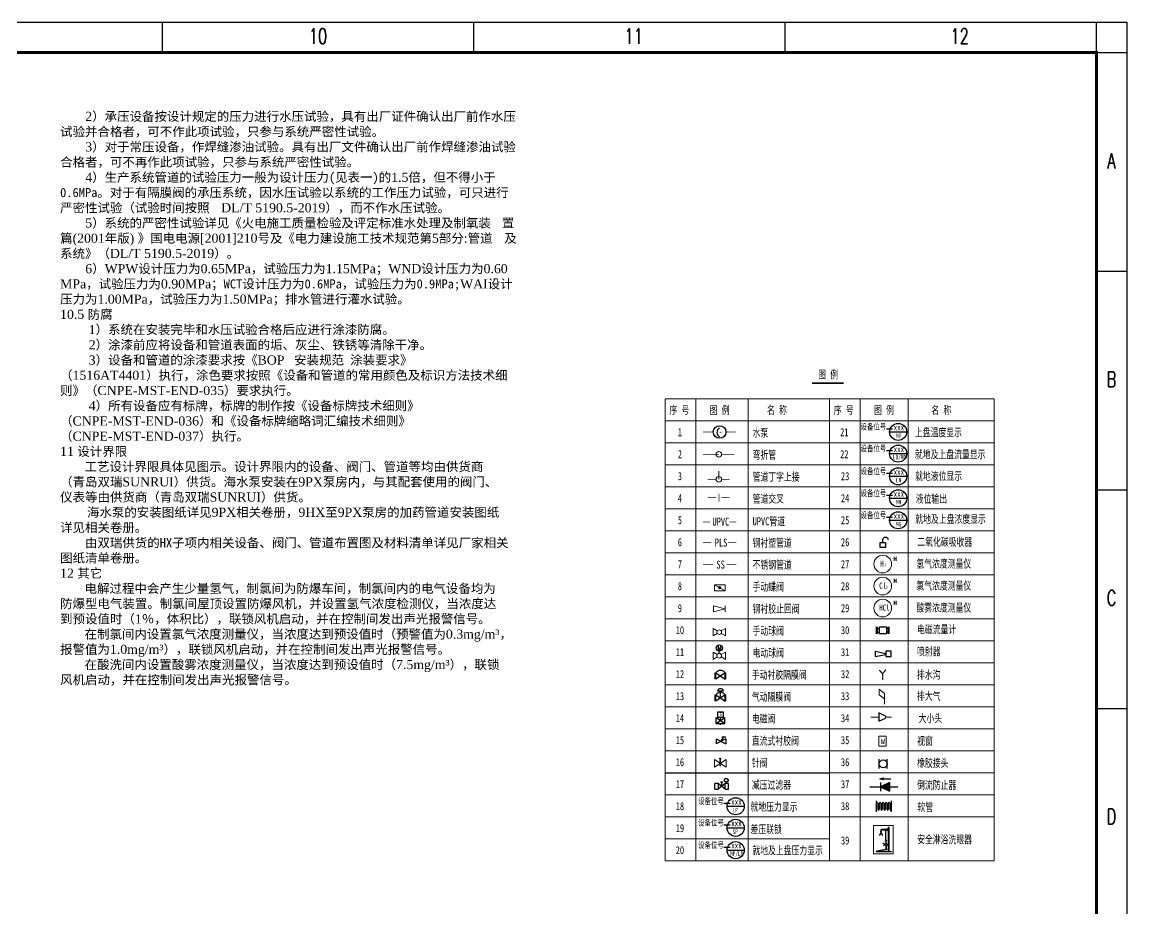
# Model space of a CAD drawing. Header units: millimetres. Extents: x -124780 to 1320, y -77622 to -18222.
# Drawn here: x -34936 to 1320, y -47328 to -18222 of the extents above; entities that cross this region are included whole.
import ezdxf
from ezdxf.enums import TextEntityAlignment as Align

# ---------------------------------------------------------------- set-up
doc = ezdxf.new("R2010")
doc.units = ezdxf.units.MM
doc.header["$MEASUREMENT"] = 0
doc.linetypes.add('HIDDEN', pattern=[0.375, 0.25, -0.125])
doc.linetypes.add('SDH', pattern=[2000, 800, -100, 50, -100, 50, -100, 800])
for name, color, linetype in [('1轮廓实线层', 7, 'Continuous'), ('valve', 7, 'Continuous'), ('图框', 4, 'Continuous')]:
    doc.layers.add(name, color=color, linetype=linetype)
doc.styles.add('HZ', font='txt_____.ttf', dxfattribs={"width": 0.7, "bigfont": 'HZTXT'})
doc.styles.add('MtXpl_', font='')
doc.styles.add('ROMANS', font='arial.ttf', dxfattribs={"width": 0.8})
doc.styles.add('宋体', font='', dxfattribs={"width": 0.7})
doc.styles.get('MtXpl_').set_extended_font_data('SimSun')
doc.styles.get('宋体').set_extended_font_data('SimSun')

# ---------------------------------------------------------------- blocks, each defined once
blk = doc.blocks.new('gmf')
at = {"layer": 'valve'}
for p, q in [((0, -2), (0, 2)), ((0.5, -2), (0.5, 2)), ((6.5, 2), (0.5, -2)), ((0.5, 2), (6.5, -2)), ((6.5, -2), (6.5, 2)), ((7, -2), (7, 2))]:
    blk.add_line(p, q, dxfattribs=at)
blk.add_arc((3.5, 0), 3.61, 33.69007, 146.30993, dxfattribs=at)
blk = doc.blocks.new('*U13')
at = {"layer": '图框'}
blk.add_line((0, -500), (0, 500), dxfattribs=at)
blk = doc.blocks.new('*U14')
at = {"color": 0, "linetype": 'ByBlock', "lineweight": -2}
for p in [(91950.3, 0), (102167, 0), (112383.7, 0)]:
    blk.add_blockref('*U13', p, dxfattribs=at)

msp = doc.modelspace()

# ---------------------------------------------------------------- hatches: boundary and pattern name
at = {"lineweight": 13}
h = msp.add_hatch(color=7, dxfattribs=at)
h.paths.add_polyline_path([(-12077, -36770), (-12011, -36808, 0.13052), (-12006, -36789, 0.769097)])
h.paths.add_polyline_path([(-12011, -36808), (-12077, -36770, 0.13052), (-12081, -36789, 0.769097)])
at = {"linetype": 'HIDDEN', "ltscale": 0.3}
h = msp.add_hatch(dxfattribs=at)
h.set_pattern_fill('ANSI31', color=256, scale=100, style=0)
h.set_pattern_definition([(45, (-715772.34, -37300.077), (-8.83883476, 8.83883476), [])])
h.paths.add_polyline_path([(-12010, -42381), (-12035, -42381), (-12027, -42548), (-12018, -42548)])
h.paths.add_polyline_path([(-12018, -42548), (-12027, -42548), (-12022, -42640)])
at = {"layer": '1轮廓实线层'}
h = msp.add_hatch(color=256, dxfattribs=at)
h.dxf.hatch_style = 1
h.paths.add_polyline_path([(-6672, -43029), (-6790, -43055), (-6672, -43055)])
h.paths.add_polyline_path([(-6672, -43055), (-6790, -43055), (-6672, -43082)])
h.paths.add_polyline_path([(-6476, -43174), (-6767, -43319), (-6476, -43464)])

# ---------------------------------------------------------------- linework, layer by layer
at = {"color": 7, "lineweight": 13}
for p, q in [((-13831, -30591), (-8436, -30591)), ((-13831, -30591), (-13831, -45753)), ((-12825, -30591), (-12825, -38533)), ((-11114, -30591), (-11114, -45753)), ((-8436, -30591), (-8436, -45753)), ((-8436, -30591), (-3041, -30591)), ((-8436, -30591), (-8436, -45753)), ((-7430, -30591), (-7430, -38533)), ((-5854, -30591), (-5854, -45753)), ((-3041, -30591), (-3041, -45753)), ((-13831, -31313), (-8436, -31313)), ((-8436, -31313), (-3041, -31313)), ((-13831, -32035), (-8436, -32035)), ((-8436, -32035), (-3041, -32035)), ((-13831, -32757), (-8436, -32757)), ((-8436, -32757), (-3041, -32757)), ((-13831, -33479), (-8436, -33479)), ((-8436, -33479), (-3041, -33479)), ((-13831, -34201), (-8436, -34201)), ((-8436, -34201), (-3041, -34201)), ((-13831, -34923), (-8436, -34923)), ((-8436, -34923), (-3041, -34923)), ((-8436, -34923), (-3041, -34923)), ((-13831, -35645), (-8436, -35645)), ((-8436, -35645), (-3041, -35645)), ((-8436, -35645), (-3041, -35645)), ((-13831, -36367), (-8436, -36367)), ((-13831, -36367), (-8436, -36367)), ((-8436, -36367), (-3041, -36367)), ((-7430, -36367), (-7430, -45753)), ((-12219, -36689), (-12219, -36889)), ((-12219, -36689), (-11869, -36689)), ((-12219, -36689), (-11869, -36889)), ((-12219, -36889), (-11869, -36889)), ((-11869, -36689), (-11869, -36889)), ((-13831, -37089), (-8436, -37089)), ((-8436, -37089), (-3041, -37089)), ((-12249, -37377), (-12249, -37583)), ((-12249, -37377), (-11867, -37480)), ((-12249, -37583), (-11867, -37480)), ((-11867, -37377), (-11867, -37583)), ((-13831, -37811), (-8436, -37811)), ((-12825, -37811), (-12825, -45753)), ((-8436, -37811), (-3041, -37811)), ((-12121, -38206), (-12254, -38126)), ((-12254, -38126), (-12254, -38364)), ((-12254, -38364), (-12121, -38284)), ((-11992, -38204), (-11857, -38126)), ((-11857, -38364), (-11990, -38284)), ((-11857, -38126), (-11857, -38364)), ((-13831, -38533), (-8436, -38533)), ((-8436, -38533), (-3041, -38533)), ((-12121, -38980), (-12254, -38901)), ((-12254, -38901), (-12254, -39139)), ((-12254, -39139), (-12121, -39059)), ((-11992, -38978), (-11857, -38901)), ((-11857, -39139), (-11990, -39059)), ((-11857, -38901), (-11857, -39139)), ((-13831, -39255), (-8436, -39255)), ((-8436, -39255), (-3041, -39255)), ((-13831, -39977), (-8436, -39977)), ((-8436, -39977), (-3041, -39977)), ((-6631, -40256), (-6806, -40118)), ((-6806, -40118), (-6806, -40300)), ((-6631, -40438), (-6806, -40300)), ((-6631, -40607), (-6631, -40256)), ((-13831, -40699), (-8436, -40699)), ((-8436, -40699), (-3041, -40699)), ((-13831, -41421), (-8436, -41421)), ((-8436, -41421), (-3041, -41421)), ((-6575, -41658, -59186), (-6822, -41658, -59186)), ((-6822, -41658, -59186), (-6822, -41988, -59186)), ((-6575, -41658, -59186), (-6575, -41988, -59186)), ((-6822, -41988, -59186), (-6575, -41988, -59186)), ((-13831, -42143), (-8436, -42143)), ((-8436, -42143), (-3041, -42143)), ((-8436, -42865), (-3041, -42865)), ((-13831, -43587), (-8436, -43587)), ((-8436, -43587), (-3041, -43587)), ((-13831, -44309), (-3041, -44309)), ((-6991, -45516), (-6991, -44592)), ((-6991, -44592), (-6351, -44592)), ((-6351, -44592), (-6351, -45516)), ((-13831, -45031), (-8436, -45031)), ((-6351, -45516), (-6991, -45516)), ((-13831, -45753), (-8436, -45753)), ((-8436, -45753), (-3041, -45753))]:
    msp.add_line(p, q, dxfattribs=at)
at = {"linetype": 'Continuous'}
for p, q in [((-6371, -31579), (-6570, -31579)), ((-6371, -32292), (-6570, -32292)), ((-6371, -33037), (-6570, -33037)), ((-6371, -33759), (-6570, -33759)), ((-6371, -34481), (-6570, -34481)), ((-11703, -43867), (-11902, -43867)), ((-11703, -44575), (-11902, -44575)), ((-11703, -45308), (-11902, -45308))]:
    msp.add_line(p, q, dxfattribs=at)
for p, q in [((-6467, -31672), (-5907, -31672)), ((-6467, -32385), (-5907, -32385)), ((-6467, -33130), (-5907, -33130)), ((-6467, -33852), (-5907, -33852)), ((-6467, -34574), (-5907, -34574)), ((-6897, -38305), (-6897, -38065)), ((-6867, -38305), (-6867, -38065)), ((-6807, -38065), (-6567, -38065)), ((-6807, -38065), (-6807, -38305)), ((-6567, -38065), (-6567, -38305)), ((-6507, -38305), (-6507, -38065)), ((-6477, -38305), (-6477, -38065)), ((-6867, -38120), (-6807, -38120)), ((-6867, -38250), (-6807, -38250)), ((-6567, -38305), (-6807, -38305)), ((-6507, -38120), (-6567, -38120)), ((-6507, -38250), (-6567, -38250)), ((-12056, -38944), (-12056, -38862)), ((-6940, -38874), (-6940, -39048)), ((-6940, -38874), (-6592, -38942)), ((-6940, -39048), (-6592, -38979)), ((-6592, -38874), (-6592, -39048)), ((-6417, -38874), (-6592, -38874)), ((-6592, -39048), (-6417, -39048)), ((-6417, -39048), (-6417, -38874)), ((-12115, -40175), (-11915, -40175)), ((-6820, -40891), (-6820, -41167)), ((-6606, -41004), (-6820, -40891)), ((-12159, -41049), (-11870, -41241)), ((-12159, -41241), (-11870, -41049)), ((-12159, -41241), (-12159, -41049)), ((-12159, -41241), (-11870, -41241)), ((-12015, -41145), (-12015, -41042)), ((-12015, -41290), (-12015, -41241)), ((-11870, -41241), (-11870, -41049)), ((-6820, -41167), (-6606, -41064)), ((-12163, -41745), (-11838, -41908)), ((-11838, -41745), (-12163, -41908)), ((-6807, -42725), (-6807, -42417)), ((-6549, -42725), (-6549, -42417)), ((-13831, -42865), (-8436, -42865)), ((-7115, -43319), (-6767, -43319)), ((-6476, -43174), (-6767, -43319)), ((-6767, -43319), (-6476, -43464)), ((-6476, -43174), (-6476, -43464)), ((-6476, -43319), (-6194, -43319)), ((-11799, -43960), (-11239, -43960)), ((-11799, -44668), (-11239, -44668)), ((-6767, -44792), (-6767, -44813)), ((-6735, -44792), (-6767, -44792)), ((-6767, -44813), (-6735, -44813)), ((-6756, -44749), (-6756, -44792)), ((-6756, -44792), (-6746, -44792)), ((-6746, -44792), (-6746, -44749)), ((-6563, -44727), (-6735, -44727)), ((-6735, -44738), (-6563, -44738)), ((-6735, -44813), (-6735, -44792)), ((-6596, -44713), (-6596, -44727)), ((-6583, -44713), (-6596, -44713)), ((-6589, -45073), (-6589, -44738)), ((-6583, -44727), (-6583, -44713)), ((-6563, -44716), (-6563, -44749)), ((-6541, -44716), (-6563, -44716)), ((-6563, -44749), (-6541, -44749)), ((-6541, -44749), (-6541, -44716)), ((-6509, -44727), (-6541, -44727)), ((-6541, -44738), (-6509, -44738)), ((-6485, -44652), (-6509, -44652)), ((-6509, -44652), (-6509, -45448)), ((-6485, -45448), (-6485, -44652)), ((-6611, -45208), (-6606, -45207)), ((-6611, -45228), (-6611, -45208)), ((-6606, -45228), (-6611, -45228)), ((-6606, -45104), (-6589, -45073)), ((-6574, -45104), (-6606, -45104)), ((-6606, -45207), (-6606, -45228)), ((-6606, -45211), (-6606, -45222)), ((-6509, -45211), (-6606, -45211)), ((-6606, -45222), (-6509, -45222)), ((-6595, -45157), (-6584, -45157)), ((-6595, -45179), (-6595, -45157)), ((-6584, -45179), (-6595, -45179)), ((-6589, -45073), (-6574, -45104)), ((-6589, -45104), (-6589, -45157)), ((-6589, -45179), (-6579, -45211)), ((-6584, -45157), (-6584, -45179)), ((-11799, -45401), (-11239, -45401)), ((-6574, -45381), (-6898, -45437)), ((-6898, -45437), (-6896, -45448)), ((-6573, -45392), (-6896, -45448)), ((-6896, -45458), (-6896, -45448)), ((-6896, -45448), (-6401, -45448)), ((-6401, -45458), (-6896, -45458)), ((-6574, -45381), (-6573, -45392)), ((-6401, -45448), (-6401, -45458))]:
    msp.add_line(p, q)
at = {"linetype": 'HIDDEN', "ltscale": 0.3}
for p, q in [((-6812, -39478), (-6701, -39614)), ((-6590, -39478), (-6701, -39614)), ((-6701, -39614), (-6701, -39806)), ((-6606, -41004), (-6606, -41064)), ((-12035, -42381), (-12010, -42381)), ((-12022, -42640), (-12035, -42381)), ((-12022, -42640), (-12010, -42381))]:
    msp.add_line(p, q, dxfattribs=at)
at = {"linetype": 'SDH', "ltscale": 0.5}
for p, q in [((-12000, -41827), (-11908, -41686)), ((-11974, -41686), (-11843, -41686)), ((-12163, -41745), (-12163, -41908)), ((-11838, -41745), (-11838, -41908)), ((-12091, -43216), (-12203, -43216)), ((-12203, -43396), (-12203, -43216)), ((-12203, -43396), (-12091, -43396)), ((-12091, -43216), (-12091, -43396)), ((-11866, -43216), (-12091, -43396)), ((-11866, -43396), (-12091, -43216)), ((-12017, -43157), (-11939, -43157)), ((-11978, -43306), (-11978, -43157)), ((-11866, -43396), (-11866, -43216)), ((-11753, -43216), (-11866, -43216)), ((-11866, -43396), (-11753, -43396)), ((-11827, -43216), (-11827, -43166)), ((-11753, -43396), (-11753, -43216)), ((-6767, -43174), (-6767, -43464)), ((-6905, -43777), (-6905, -44142)), ((-6855, -43861), (-6855, -44058)), ((-6806, -43861), (-6806, -44058)), ((-6756, -43861), (-6756, -44058)), ((-6707, -43861), (-6707, -44058)), ((-6658, -43861), (-6658, -44058)), ((-6608, -43861), (-6608, -44058)), ((-6559, -43861), (-6559, -44058)), ((-6510, -43861), (-6510, -44058)), ((-6460, -43861), (-6460, -44058)), ((-6411, -43777), (-6411, -44142))]:
    msp.add_line(p, q, dxfattribs=at)
at = {"color": 7, "linetype": 'Continuous', "lineweight": 9}
for p, q in [((-12210, -42423), (-12027, -42545)), ((-12210, -42673), (-12027, -42551)), ((-12018, -42545), (-11835, -42423)), ((-12018, -42551), (-11835, -42673))]:
    msp.add_line(p, q, dxfattribs=at)
at = {"linetype": 'Continuous', "lineweight": 9}
for p, q in [((-12210, -42673), (-12210, -42423)), ((-11835, -42673), (-11835, -42423))]:
    msp.add_line(p, q, dxfattribs=at)
at = {"linetype": 'HIDDEN'}
for p, q in [((-6759, -44825), (-6803, -44921)), ((-6740, -44825), (-6706, -44921)), ((-6614, -45214), (-6679, -45174)), ((-6614, -45224), (-6679, -45260))]:
    msp.add_line(p, q, dxfattribs=at)
at = {"linetype": 'Continuous', "const_width": 100}
msp.add_lwpolyline([(-122280, -19222), (320, -19222), (320, -76622), (-122280, -76622)], close=True, dxfattribs=at)
at = {"color": 7, "lineweight": 13}
for points, const_width in [([(-9015, -30073), (-7979, -30073)], 49.5), ([(-12591, -31675), (-12256, -31675)], 24.8), ([(-11841, -31675), (-11518, -31675)], 24.8), ([(-12591, -32410), (-12071, -32410)], 24.8), ([(-11979, -32410), (-11559, -32410)], 24.8), ([(-12070, -33227), (-12070, -32955)], 24.8), ([(-12434, -33227), (-12161, -33227)], 24.8), ([(-11979, -33227), (-11720, -33227)], 24.8), ([(-12068, -33967), (-12068, -33695)], 24.8), ([(-12433, -33831), (-12158, -33831)], 24.8), ([(-11993, -33831), (-11718, -33831)], 24.8), ([(-12591, -34627), (-12359, -34627)], 24.8), ([(-11731, -34627), (-11495, -34627)], 24.8), ([(-12589, -35304), (-12314, -35304)], 24.8), ([(-11768, -35304), (-11493, -35304)], 24.8), ([(-12589, -36026), (-12263, -36026)], 24.8), ([(-11814, -36026), (-11493, -36026)], 24.8), ([(-7086, -41034), (-6820, -41034)], 24.8), ([(-6606, -41034), (-6398, -41034)], 24.8)]:
    msp.add_lwpolyline(points, dxfattribs=dict(at, const_width=const_width))
for points, format in [([(-12186, -31689, 0, 0, 0), (-12048, -31689, 20.7, 20.7, 0)], "xyseb"), ([(-12048, -31689, 20.7, 0, 0), (-11910, -31689, 0, 0, 0)], "xyseb"), ([(-6686, -35304), (-6686, -35208, -1), (-6515, -35208, 1)], "xyb")]:
    msp.add_lwpolyline(points, format=format)
for points in [[(-6775, -35304), (-6597, -35304), (-6597, -35467), (-6775, -35467)], [(-11926, -41042), (-12104, -41042), (-12104, -40863), (-11926, -40863)]]:
    msp.add_lwpolyline(points, close=True)
msp.add_lwpolyline([(-12015, -40403), (-12015, -40175)])
for centre, radius in [((-12048, -31675), 207), ((-6187, -31672), 280), ((-6187, -32385), 280), ((-6187, -33130), 280), ((-6187, -33852), 280), ((-6187, -34574), 280), ((-12056, -38762), 100), ((-6678, -42566), 129), ((-11519, -43960), 280), ((-11519, -45401), 280), ((-6581, -45235), 5.59), ((-6581, -45245), 5.59), ((-6581, -45256), 5.59), ((-6581, -45267), 5.59), ((-6581, -45278), 5.59), ((-6581, -45288), 5.59), ((-6581, -45299), 5.59), ((-6581, -45310), 5.59), ((-6581, -45321), 5.59), ((-6581, -45331), 5.59), ((-6581, -45342), 5.59), ((-6581, -45353), 5.59), ((-6581, -45364), 5.59), ((-6581, -45375), 5.59)]:
    msp.add_circle(centre, radius)
for centre, radius in [((-12070, -33227), 90.7), ((-6693, -36010), 289), ((-6693, -36732), 289), ((-12044, -36789), 37.5), ((-6693, -37454), 289), ((-12056, -38245), 76.5), ((-12056, -39020), 76.5)]:
    msp.add_circle(centre, radius, dxfattribs=at)
at = {"linetype": 'SDH', "ltscale": 0.5}
msp.add_circle((-11827, -43105), 60.5, dxfattribs=at)
at = {"color": 1}
msp.add_circle((-11519, -44668), 280, dxfattribs=at)
for centre, radius, start, end in [((-11979, -31689), 155, 116.5651, 243.4349), ((-12015, -40204), 104, 16.2602, 163.7398), ((-6735, -44749), 21.5, 90, 180), ((-6735, -44749), 10.8, 90, 180), ((-6581, -45224), 5.38, 157.129, 22.871), ((-6581, -45385), 5.38, 39.3731, 160.144), ((-6496, -45386), 10.6, 25.6625, 333.167)]:
    msp.add_arc(centre, radius, start, end)
at = {"color": 7, "lineweight": 13}
for start, end in [(90, 270), (270, 90)]:
    msp.add_arc((-12070, -32410), 90.7, start, end, dxfattribs=at)
msp.add_solid([(-12014, -40403), (-12015, -40405), (-12015, -40403)])
at = {"layer": '1轮廓实线层'}
for p, q in [((-6790, -43055), (-6672, -43029)), ((-6790, -43055), (-6426, -43055)), ((-6790, -43055), (-6672, -43082)), ((-6672, -43082), (-6672, -43029))]:
    msp.add_line(p, q, dxfattribs=at)
for centre, start, end in [((-6880, -43861), 0, 180), ((-6781, -43861), 0, 180), ((-6682, -43861), 0, 180), ((-6584, -43861), 0, 180), ((-6485, -43861), 0, 180), ((-6831, -44058), 180, 0), ((-6732, -44058), 180, 0), ((-6633, -44058), 180, 0), ((-6534, -44058), 180, 0), ((-6435, -44058), 180, 0)]:
    msp.add_arc(centre, 24.7, start, end, dxfattribs=at)
at = {"layer": '图框'}
for p, q in [((-124780, -18222), (1320, -18222)), ((320, -19222), (320, -18222)), ((1320, -18222), (1320, -77622)), ((320, -19222), (1320, -19222)), ((320, -26397), (1320, -26397)), ((320, -33572), (1320, -33572)), ((320, -40747), (1320, -40747))]:
    msp.add_line(p, q, dxfattribs=at)
at = {"layer": '图框', "color": 1}
for p, q in [((-122280, -19222), (320, -19222)), ((320, -19222), (320, -76622))]:
    msp.add_line(p, q, dxfattribs=at)

# ---------------------------------------------------------------- block references
at = {"linetype": 'Continuous'}
msp.add_blockref('*U14', (-122280, -18722), dxfattribs=at)
at = {"xscale": 50, "yscale": 50, "zscale": 50}
for p in [(-12190, -39683), (-12190, -40405)]:
    msp.add_blockref('gmf', p, dxfattribs=at)

# ---------------------------------------------------------------- texts
at = {"color": 7, "lineweight": 13}
for s, height, style, width, p in [('图 例', 262.5, '宋体', 0.7, (-8810, -29922)), ('序 号', 262.5, '宋体', 0.7, (-13694, -31091)), ('图 例', 262.5, '宋体', 0.7, (-12372, -31091)), ('名 称', 262.5, '宋体', 0.7, (-10490, -31091)), ('序 号', 262.5, '宋体', 0.7, (-8299, -31091)), ('图 例', 262.5, '宋体', 0.7, (-6977, -31091)), ('名 称', 262.5, '宋体', 0.7, (-5095, -31091)), ('水泵', 262.5, '宋体', 0.7, (-10964, -31832)), ('上盘温度显示', 262.5, '宋体', 0.7, (-5637, -31820)), ('1', 263, '宋体', 0.7, (-13414, -31813)), ('21', 262.5, '宋体', 0.7, (-8091, -31813)), ('弯折管', 262.5, '宋体', 0.7, (-10964, -32555)), ('就地及上盘流量显示', 262.5, '宋体', 0.7, (-5637, -32542)), ('2', 263, '宋体', 0.7, (-13414, -32535)), ('22', 262.5, '宋体', 0.7, (-8091, -32535)), ('管道丁字上接', 262.5, '宋体', 0.7, (-10964, -33277)), ('就地液位显示', 262.5, '宋体', 0.7, (-5630, -33253)), ('3', 263, '宋体', 0.7, (-13414, -33257)), ('23', 262.5, '宋体', 0.7, (-8064, -33257)), ('管道交叉', 262.5, '宋体', 0.7, (-10964, -33999)), ('液位输出', 262.5, '宋体', 0.7, (-5609, -34000)), ('4', 263, '宋体', 0.7, (-13414, -33979)), ('24', 262.5, '宋体', 0.7, (-8064, -33979)), ('UPVC管道', 262.5, '宋体', 0.7, (-10964, -34738)), ('25', 262.5, '宋体', 0.7, (-8064, -34701)), ('5', 263, '宋体', 0.7, (-13414, -34701)), ('UPVC', 262.5, '宋体', 0.7, (-12280, -34748)), ('6', 263, '宋体', 0.7, (-13414, -35423)), ('钢衬塑管道', 262.5, '宋体', 0.7, (-10964, -35443)), ('26', 262.5, '宋体', 0.7, (-8064, -35423)), ('二氧化碳吸收器', 262.5, '宋体', 0.7, (-5557, -35415)), ('PLS', 262.5, '宋体', 0.7, (-12205, -35437)), ('7', 263, '宋体', 0.7, (-13414, -36145)), ('SS', 262.5, '宋体', 0.7, (-12151, -36159)), ('不锈钢管道', 262.5, '宋体', 0.7, (-10964, -36165)), ('27', 262.5, '宋体', 0.7, (-8064, -36145)), ('H', 132, 'HZ', 0.67, (-6332, -35905)), ('氢气浓度测量仪', 262.5, '宋体', 0.7, (-5589, -36129)), ('2', 100, '宋体', 0.7, (-6628, -36101, 90424)), ('8', 263, '宋体', 0.7, (-13414, -36867)), ('手动蝶阀', 262.5, '宋体', 0.7, (-10964, -36887)), ('28', 262.5, '宋体', 0.7, (-8064, -36867)), ('H', 132, 'HZ', 0.67, (-6331, -36626)), ('氯气浓度测量仪', 262.5, '宋体', 0.7, (-5589, -36851)), ('2', 100, '宋体', 0.7, (-6588, -36822, 90424)), ('9', 263, '宋体', 0.7, (-13414, -37589)), ('钢衬胶止回阀', 262.5, '宋体', 0.7, (-10964, -37609)), ('29', 262.5, '宋体', 0.7, (-8064, -37589)), ('H', 132, 'HZ', 0.67, (-6331, -37348)), ('酸雾浓度测量仪', 262.5, '宋体', 0.7, (-5589, -37573)), ('10', 262.5, '宋体', 0.7, (-13486, -38311)), ('手动球阀', 262.5, '宋体', 0.7, (-10964, -38331)), ('30', 262.5, '宋体', 0.7, (-8064, -38311)), ('电磁流量计', 262.5, '宋体', 0.7, (-5568, -38287)), ('11', 262.5, '宋体', 0.7, (-13486, -39033)), ('电动球阀', 262.5, '宋体', 0.7, (-10964, -39053)), ('31', 262.5, '宋体', 0.7, (-8064, -39033)), ('喷射器', 262.5, '宋体', 0.7, (-5568, -39009)), ('12', 262.5, '宋体', 0.7, (-13486, -39755)), ('手动衬胶隔膜阀', 262.5, '宋体', 0.7, (-10988, -39777)), ('32', 262.5, '宋体', 0.7, (-8064, -39755)), ('排水沟', 262.5, '宋体', 0.7, (-5569, -39775)), ('13', 262.5, '宋体', 0.7, (-13486, -40477)), ('气动隔膜阀', 262.5, '宋体', 0.7, (-10988, -40499)), ('33', 262.5, '宋体', 0.7, (-8064, -40477)), ('排大气', 262.5, '宋体', 0.7, (-5569, -40472)), ('14', 262.5, '宋体', 0.7, (-13486, -41199)), ('电磁阀', 262.5, '宋体', 0.7, (-10988, -41221)), ('34', 262.5, '宋体', 0.7, (-8064, -41199)), ('大小头', 262.5, '宋体', 0.7, (-5515, -41203)), ('15', 262.5, '宋体', 0.7, (-13486, -41921)), ('直流式衬胶阀', 262.5, '宋体', 0.7, (-10988, -41943)), ('35', 262.5, '宋体', 0.7, (-8064, -41921)), ('视窗', 262.5, '宋体', 0.7, (-5564, -41949)), ('16', 262.5, '宋体', 0.7, (-13486, -42643)), ('针阀', 262.5, '宋体', 0.7, (-10988, -42665)), ('36', 262.5, '宋体', 0.7, (-8064, -42643)), ('橡胶接头', 262.5, '宋体', 0.7, (-5564, -42671)), ('17', 262.5, '宋体', 0.7, (-13486, -43365)), ('减压过滤器', 262.5, '宋体', 0.7, (-10988, -43387)), ('37', 262.5, '宋体', 0.7, (-8064, -43365)), ('倒流防止器', 262.5, '宋体', 0.7, (-5564, -43393)), ('18', 262.5, '宋体', 0.7, (-13486, -44087)), ('就地压力显示', 262.5, '宋体', 0.7, (-11032, -44107)), ('38', 262.5, '宋体', 0.7, (-8064, -44087)), ('软管', 262.5, '宋体', 0.7, (-5555, -44117)), ('19', 262.5, '宋体', 0.7, (-13486, -44809)), ('39', 262.5, '宋体', 0.7, (-8064, -45213)), ('安全淋浴洗眼器', 262.5, '宋体', 0.7, (-5564, -45179)), ('20', 262.5, '宋体', 0.7, (-13486, -45531)), ('就地及上盘压力显示', 262.5, '宋体', 0.7, (-10971, -45538))]:
    msp.add_text(s, height=height, dxfattribs=dict(at, style=style, width=width)).set_placement(p)
for s, height, style, width, p in [('设备位号', 200, 'HZ', 0.75, (-7419, -31603, 100192)), ('xxx', 200, '宋体', 0.7, (-6333, -31623, 70134)), ('MT', 150, '宋体', 0.7, (-6254, -31875, 70134)), ('设备位号', 200, 'HZ', 0.75, (-7419, -32316, 100192)), ('xxx', 200, '宋体', 0.7, (-6333, -32336, 70134)), ('LD/MD', 150, '宋体', 0.7, (-6358, -32574, 70134)), ('设备位号', 200, 'HZ', 0.75, (-7419, -33061, 100192)), ('xxx', 200, '宋体', 0.7, (-6333, -33081, 70134)), ('LN', 150, '宋体', 0.7, (-6258, -33333, 70134)), ('设备位号', 200, 'HZ', 0.75, (-7419, -33783, 100192)), ('xxx', 200, '宋体', 0.7, (-6333, -33803, 70134)), ('MN', 150, '宋体', 0.7, (-6258, -34055, 70134)), ('H', 200, '宋体', 0.7, (-6777, -36097, 87668)), ('Cl', 200, '宋体', 0.7, (-6811, -36817, 87668)), ('HCl', 200, '宋体', 0.7, (-6811, -37539, 87668)), ('M', 150, 'HZ', 0.8, (-12117, -38837, 50096)), ('S', 116, 'ROMANS', 0.6, (-12047, -41002)), ('设备位号', 200, 'HZ', 0.75, (-12751, -43891, 100192)), ('xxx', 200, '宋体', 0.7, (-11665, -43911, 70134)), ('LP', 150, '宋体', 0.7, (-11618, -44163, 70134)), ('xxx', 200, '宋体', 0.7, (-11665, -44619, 70134)), ('设备位号', 200, 'HZ', 0.75, (-12751, -45332, 100192)), ('xxx', 200, '宋体', 0.7, (-11665, -45344, 70134)), ('MP/LP', 150, '宋体', 0.7, (-11703, -45588, 70134))]:
    msp.add_text(s, height=height, dxfattribs=dict(style=style, width=width)).set_placement(p)
at = {"color": 1}
for s, height, style, width, p in [('设备位号', 200, 'HZ', 0.75, (-7419, -34505, 100192)), ('xxx', 200, '宋体', 0.7, (-6333, -34525, 70134)), ('MG', 150, '宋体', 0.7, (-6258, -34777, 70134)), ('设备位号', 200, 'HZ', 0.75, (-12751, -44599, 100192)), ('xxx', 200, '宋体', 0.7, (-11665, -44610, 70134)), ('SP', 150, '宋体', 0.7, (-11621, -44871, 70134))]:
    msp.add_text(s, height=height, dxfattribs=dict(at, style=style, width=width)).set_placement(p)
at = {"color": 1, "lineweight": 13, "style": '宋体', "width": 0.7}
for s, p in [('就地及上盘浓度显示', (-5624, -34664)), ('差压联锁', (-11033, -44846))]:
    msp.add_text(s, height=262.5, dxfattribs=at).set_placement(p)
at = {"color": 7, "lineweight": 13, "style": '宋体'}
msp.add_text('W', height=180, dxfattribs=at).set_placement((-6758, -41921, -59186))
at = {"linetype": 'SDH', "ltscale": 0.5, "style": 'ROMANS', "width": 0.75}
msp.add_text('PI', height=45, dxfattribs=at).set_placement((-11845, -43117))
at = {"insert": (-33689, -21167), "char_height": 299.866, "width": 15000, "attachment_point": 1, "style": 'MtXpl_'}
msp.add_mtext('\\pi599.73;{\\fTimes New Roman|b0|i0|c134|p18;\\H0.99979x;  2\\fSimSun|b0|i0|c134|p2;）承压设备按设计规定的压力进行水压试验，具有出厂证件确认出厂前作水压试验并合格者，可不作此项试验，只参与系统严密性试验。\\fTimes New Roman|b0|i0|c134|p18;\\H1.8564x; \\H0.53868x;\\P  3\\fSimSun|b0|i0|c134|p2;）对于常压设备，作焊缝渗油试验。具有出厂文件确认出厂前作焊缝渗油试验合格者，可不再作此项试验，只参与系统严密性试验。\\fTimes New Roman|b0|i0|c134|p18;\\H1.856x; \\H0.53878x;\\P  4\\fSimSun|b0|i0|c134|p2;）生产系统管道的试验压力一般为设计压力(见表一)的\\fTimes New Roman|b0|i0|c134|p18;1.5\\fSimSun|b0|i0|c134|p2;倍，但不得小于0.6MPa。对于有隔膜阀的承压系统，因水压试验以系统的工作压力试验，可只进行严密性试验（试验时间按照\\H1.8534x; \\fTimes New Roman|b0|i0|c134|p18;\\H0.53954x;DL/T 5190.5-2019\\fSimSun|b0|i0|c134|p2;），而不作水压试验。\\fTimes New Roman|b0|i0|c134|p18;\\H1.8509x; \\H0.54027x;\\P  5\\fSimSun|b0|i0|c134|p2;）系统的严密性试验详见《火电施工质量检验及评定标准水处理及制氧装\\H1.7689x; \\H0.56533x;置篇\\fTimes New Roman|b0|i0|c134|p18;(2001\\fSimSun|b0|i0|c134|p2;年版\\fTimes New Roman|b0|i0|c134|p18;) \\fSimSun|b0|i0|c134|p2;》国电电源\\fTimes New Roman|b0|i0|c134|p18;[2001]210\\fSimSun|b0|i0|c134|p2;号及《电力建设施工技术规范第\\fTimes New Roman|b0|i0|c134|p18;5\\fSimSun|b0|i0|c134|p2;部分\\fTimes New Roman|b0|i0|c134|p18;:\\fSimSun|b0|i0|c134|p2;管道\\H1.8951x; \\H0.52768x;及系统》（\\fTimes New Roman|b0|i0|c134|p18;DL/T 5190.5-2019\\fSimSun|b0|i0|c134|p2;）。\\fTimes New Roman|b0|i0|c134|p18;\\H1.8468x; \\H0.54149x;\\P  6\\fSimSun|b0|i0|c134|p2;）\\fTimes New Roman|b0|i0|c134|p18;WPW\\fSimSun|b0|i0|c134|p2;设计压力为\\fTimes New Roman|b0|i0|c134|p18;0.65MPa\\fSimSun|b0|i0|c134|p2;，试验压力为\\fTimes New Roman|b0|i0|c134|p18;1.15MPa\\fSimSun|b0|i0|c134|p2;；\\fTimes New Roman|b0|i0|c134|p18;WND\\fSimSun|b0|i0|c134|p2;设计压力为\\fTimes New Roman|b0|i0|c134|p18;0.60\\fSimSun|b0|i0|c134|p2;\\H1.8532x; \\fTimes New Roman|b0|i0|c134|p18;\\H0.53962x;MPa\\fSimSun|b0|i0|c134|p2;，试验压力为\\fTimes New Roman|b0|i0|c134|p18;0.90MPa\\fSimSun|b0|i0|c134|p2;；\\H0.99998x;WCT设计压力为0.6MPa，试验压力为0.9MPa;\\fTimes New Roman|b0|i0|c134|p18;WAI\\fSimSun|b0|i0|c134|p2;设计压力为\\fTimes New Roman|b0|i0|c134|p18;1.00MPa\\fSimSun|b0|i0|c134|p2;，试验压力为\\fTimes New Roman|b0|i0|c134|p18;\\H0.99998x;1.50MPa\\fSimSun|b0|i0|c134|p2;；排水管进行灌水试验。\\fTimes New Roman|b0|i0|c134|p18;\\H1.8573x; \\H0.53842x;\\P\\pi0;10.5 \\fSimSun|b0|i0|c134|p2;防腐\\fTimes New Roman|b0|i0|c134|p18;\\H1.8656x; \\H0.53602x;\\P\\pi599.73;   1\\fSimSun|b0|i0|c134|p2;）系统在安装完毕和水压试验合格后应进行涂漆防腐。\\fTimes New Roman|b0|i0|c134|p18;\\H1.8677x; \\H0.53542x;\\P   2\\fSimSun|b0|i0|c134|p2;）涂漆前应将设备和管道表面的垢、灰尘、铁锈等清除干净。\\fTimes New Roman|b0|i0|c134|p18;\\H1.867x; \\H0.53562x;\\P   3\\fSimSun|b0|i0|c134|p2;）设备和管道的涂漆要求按《\\fTimes New Roman|b0|i0|c134|p18;BOP \\fSimSun|b0|i0|c134|p2; 安装规范 涂装要求》\\H1.8617x; \\H0.53715x;（\\fTimes New Roman|b0|i0|c134|p18;1516AT4401\\fSimSun|b0|i0|c134|p2;）执行，涂色要求按照《设备和管道的常用颜色及标识方法技术细则》（\\fTimes New Roman|b0|i0|c134|p18;CNPE-MST-END-035\\fSimSun|b0|i0|c134|p2;）要求执行。\\fTimes New Roman|b0|i0|c134|p18;\\H1.8596x; \\H0.53774x;\\P   4\\fSimSun|b0|i0|c134|p2;）所有设备应有标牌，标牌的制作按《设备标牌技术细则》\\H1.8704x; \\H0.53465x;（\\fTimes New Roman|b0|i0|c134|p18;CNPE-MST-END-036\\fSimSun|b0|i0|c134|p2;\\H0.99999x;）和《设备标牌缩略词汇编技术细则》\\H1.8765x; \\H0.5329x;（\\fTimes New Roman|b0|i0|c134|p18;CNPE-MST-END-037\\fSimSun|b0|i0|c134|p2;\\H0.99998x;）执行。\\fTimes New Roman|b0|i0|c134|p18;\\H1.8578x; \\H0.53827x;\\P\\pi0;11 \\fSimSun|b0|i0|c134|p2;设计界限\\fTimes New Roman|b0|i0|c134|p18;\\H1.8272x; \\H0.54727x;\\P\\pi599.73;\\fSimSun|b0|i0|c134|p2; 工艺设计界限具体见图示。设计界限内的设备、阀门、管道等均由供货商\\H1.8513x; \\H0.54015x;（青岛双瑞\\fTimes New Roman|b0|i0|c134|p18;\\H0.99997x;SUNRUI\\fSimSun|b0|i0|c134|p2;）供货。海水泵安装在\\fTimes New Roman|b0|i0|c134|p18;9PX\\fSimSun|b0|i0|c134|p2;泵房内，与其配套使用的阀门、\\H1.8725x; \\H0.53404x;仪表等由供货商（青岛双瑞\\fTimes New Roman|b0|i0|c134|p18;SUNRUI\\fSimSun|b0|i0|c134|p2;）供货。\\fTimes New Roman|b0|i0|c134|p18; \\H1.8654x; \\H0.53607x;\\P\\pi0;      \\fSimSun|b0|i0|c134|p2; 海水泵的安装图纸详见\\fTimes New Roman|b0|i0|c134|p18;9PX\\fSimSun|b0|i0|c134|p2;相关卷册，\\fTimes New Roman|b0|i0|c134|p18;9HX\\fSimSun|b0|i0|c134|p2;至\\fTimes New Roman|b0|i0|c134|p18;9PX\\fSimSun|b0|i0|c134|p2;泵房的加药管道安装图纸\\H1.8622x; \\H0.537x;详见相关卷册。\\P    由双瑞供货的HX子项内相关\\H1.0001x;设备、阀门、管道布置图及材料清单详见厂家相关图纸清单卷册。\\fTimes New Roman|b0|i0|c134|p18;\\H0.99997x;\\P12 \\fSimSun|b0|i0|c134|p2;其它\\fTimes New Roman|b0|i0|c134|p18;\\H1.8511x; \\H0.54022x;\\P\\pi599.73;\\fSimSun|b0|i0|c134|p2; 电解过程中会产生少量氢气，制氯间为防爆车间，制氯间内的电气设备均为\\H1.8628x; \\H0.53682x;防爆型电气装置。制氯间屋顶设置防爆风机，并设置氢气浓度检测仪，当浓度达\\H1.8686x; \\H0.53515x;到预设值时（\\fTimes New Roman|b0|i0|c134|p18;1\\fSimSun|b0|i0|c134|p2;％，体积比），联锁风机启动，并在控制间发出声光报警信号。\\fTimes New Roman|b0|i0|c134|p18;\\H1.8611x; \\H0.53731x;\\P\\fSimSun|b0|i0|c134|p2; 在制氯间内设置氯气浓度测量仪，当浓度达到预设值时（预警值为\\fTimes New Roman|b0|i0|c134|p18;0.3mg/m\\fTimes New Roman|b0|i0|c0|p18;³\\fSimSun|b0|i0|c134|p2;，\\H1.8643x; \\H0.53639x;报警值为\\fTimes New Roman|b0|i0|c134|p18;1.0mg/m\\fTimes New Roman|b0|i0|c0|p18;³\\fSimSun|b0|i0|c134|p2;），联锁风机启动，并在控制间发出声光报警信号。\\fTimes New Roman|b0|i0|c134|p18;\\H1.8626x; \\H0.53689x;\\P\\fSimSun|b0|i0|c134|p2; 在酸洗间内设置酸雾浓度测量仪，当浓度达到预设值时（\\fTimes New Roman|b0|i0|c134|p18;7.5mg/m\\fTimes New Roman|b0|i0|c0|p18;³\\fSimSun|b0|i0|c134|p2;），联锁\\H1.8583x; \\H0.53813x;风机启动，并在控制间发出声光报警信号。\\fTimes New Roman|b0|i0|c134|p18;\\H1.8597x; \\H0.53772x;\\P\\H1.6926x; \\H0.59082x;\\P\\pi0;\\H1.7692x; \\H0.65947x;\\P\\pi599.73;\\fCalibri|b0|i0|c134|p34;                       \\H1.7088x; }', dxfattribs=at)
at = {"layer": '图框', "style": 'HZ', "width": 0.7}
for s, p in [('10', (-25225, -18933)), ('11', (-14867, -18933)), ('12', (-4168, -18933)), ('A', (816, -23022)), ('B', (816, -30197)), ('C', (816, -37372)), ('D', (816, -44547))]:
    msp.add_text(s, height=500, dxfattribs=at).set_placement(p, align=Align.CENTER)

doc.saveas('drawing.dxf')
